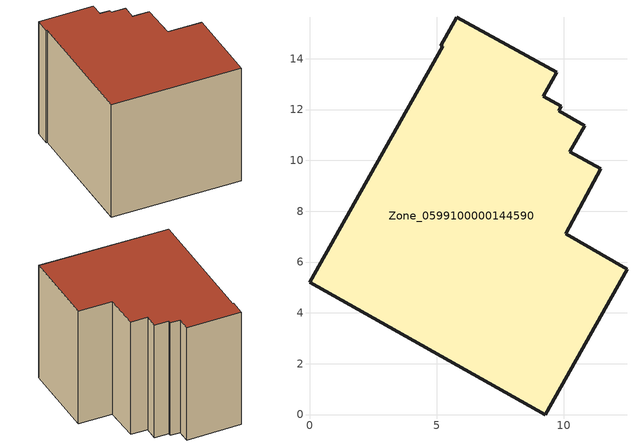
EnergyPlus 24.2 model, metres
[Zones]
Zone_0599100000144590
 floor ground (C_G): 10.08,7.12 12.49,5.72 9.27,0 0,5.2 5.25,14.49 5.17,14.52 5.8,15.62 9.72,13.46 9.2,12.53 9.9,12.14 9.8,11.95 10.82,11.36 10.24,10.35 11.46,9.68 z0
 wall outside (C_F): 10.24,10.35 10.82,11.36 9.8,11.95 9.9,12.14 9.2,12.53 9.72,13.46 5.8,15.62 5.17,14.52 5.25,14.49 0,5.2 9.27,0 12.49,5.72 10.08,7.12 11.46,9.68 10.24,10.35 z0:10.01
 roof outside (C_R): 0,5.2 9.27,0 12.49,5.72 10.08,7.12 11.46,9.68 10.24,10.35 10.82,11.36 9.8,11.95 9.9,12.14 9.2,12.53 9.72,13.46 5.8,15.62 5.17,14.52 5.25,14.49 z10.01
[BUILDING]
Pand.0599100000144590: North Axis=0; Terrain=City; Loads Convergence Tolerance Value=0.04; Temperature Convergence Tolerance Value=0.4; Solar Distribution=FullExterior; Maximum Number of Warmup Days=25; Minimum Number of Warmup Days=1
[Site:Location]
Rotterdam.The.Hague.AP_ZH_NLD Design_Conditions: Latitude=51.96; Longitude=4.45; Time Zone=1; Elevation=-4.5
[SITE:GROUNDTEMPERATURE:BUILDINGSURFACE]
18, 18, 18, 18, 18, 18, 18, 18, 18, 18, 18, 18
[MATERIAL] Thermal Absorptance=0.9; Solar Absorptance=0.7; Visible Absorptance=0.7
Name | Roughness | Thickness | Conductivity | Density | Specific Heat
G.TC.1946 | MediumSmooth | 0.15 | 1 | 540 | 1210
F.TC.1946 | Rough | 0.3 | 0.857143 | 1920 | 840
R.TC.1946 | MediumRough | 0.2 | 0.909091 | 1500 | 1000
[CONSTRUCTION]
C_G: G.TC.1946
C_F: F.TC.1946
C_R: R.TC.1946
[ZONE]
Zone_0599100000144590: Type=1; Multiplier=1; Ceiling Height=Autocalculate; Volume=Autocalculate; Floor Area=autocalculate; Part of Total Floor Area=Yes
[ZONEINFILTRATION:DESIGNFLOWRATE]
Infil_Zone_0599100000144590: Zone or ZoneList or Space or SpaceList=Zone_0599100000144590; Schedule=AlwaysOn; Design Flow Rate Calculation Method=Flow/Area; Flow Rate per Floor Area=0.003; Constant Term Coefficient=1; Temperature Term Coefficient=0; Velocity Term Coefficient=0; Velocity Squared Term Coefficient=0
[HVACTEMPLATE:ZONE:IDEALLOADSAIRSYSTEM]
Zone_0599100000144590: Maximum Heating Supply Air Temperature=50; Minimum Cooling Supply Air Temperature=13; Maximum Heating Supply Air Humidity Ratio=0.0156; Minimum Cooling Supply Air Humidity Ratio=0.0077; Heating Limit=NoLimit; Cooling Limit=NoLimit; Dehumidification Control Type=ConstantSensibleHeatRatio; Cooling Sensible Heat Ratio=0.7; Dehumidification Setpoint=60; Humidification Control Type=None; Humidification Setpoint=30; Outdoor Air Method=None; Outdoor Air Flow Rate per Person=0.00944; Outdoor Air Flow Rate per Zone Floor Area=0; Outdoor Air Flow Rate per Zone=0; Demand Controlled Ventilation Type=None; Outdoor Air Economizer Type=NoEconomizer; Heat Recovery Type=None; Sensible Heat Recovery Effectiveness=0.7; Latent Heat Recovery Effectiveness=0.65
[ZONECONTROL:THERMOSTAT]
ThermostatControl_Zone_0599100000144590: Zone or ZoneList=Zone_0599100000144590; Control Type Schedule=DualSetpointControlType; Control 1=Thermostat_Zone_0599100000144590; Temperature Difference Between Cutout And Setpoint=0
[THERMOSTATSETPOINT:DUALSETPOINT]
Thermostat_Zone_0599100000144590: Heating Setpoint Temperature Schedule=HeatingSetpoint_Zone_0599100000144590; Cooling Setpoint Temperature Schedule=CoolingSetpoint_Zone_0599100000144590
[SCHEDULE:COMPACT]
HeatingSetpoint_Zone_0599100000144590: Through: 12/31, For: AllDays, Until: 24:00, 21
CoolingSetpoint_Zone_0599100000144590: Through: 12/31, For: AllDays, Until: 24:00, 24
DualSetpointControlType: Through: 12/31, For: AllDays, Until: 24:00, 4
AlwaysOn: Through: 12/31, For: AllDays, Until: 24:00, 1
